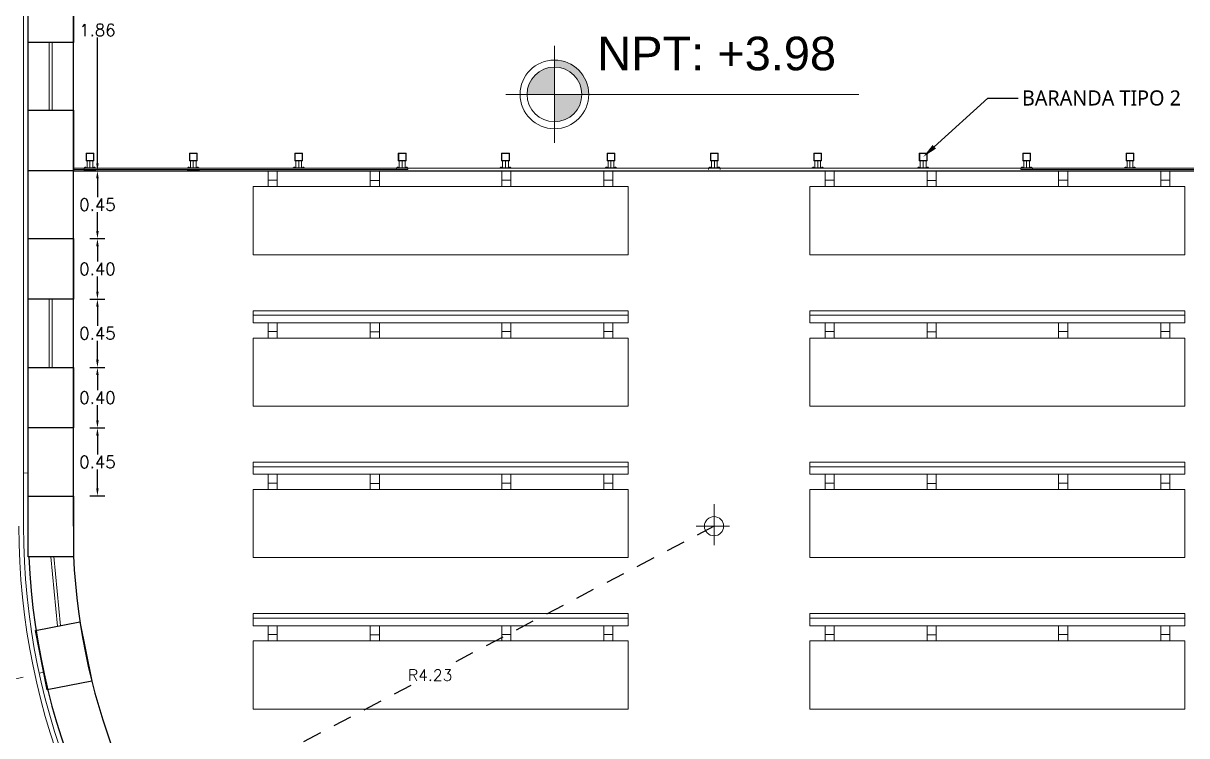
# Model space of a CAD drawing. Header units: metres. Extents: x 28 to 148, y 23 to 113.
# Drawn here: x 107.23 to 114.91, y 87.17 to 91.88 of the extents above; entities that cross this region are included whole.
import ezdxf
from ezdxf import colors
from ezdxf.entities.mleader import LeaderData, LeaderLine
from ezdxf.enums import TextEntityAlignment as Align
from ezdxf.math import Vec2, Vec3

# ---------------------------------------------------------------- set-up
doc = ezdxf.new("R2010")
doc.units = ezdxf.units.M
doc.linetypes.add('DASHED2', pattern=[0.375, 0.25, -0.125])
doc.linetypes.add('HIDDEN2', pattern=[0.1875, 0.125, -0.0625])
for name, color, linetype, lineweight in [('0_Pluma_Nº__1', 8, 'Continuous', 9), ('GRAFO01', 7, 'Continuous', 0), ('letras sr', 7, 'Continuous', 5), ('linea 001', 252, 'Continuous', 0), ('Proyeccciones', 1, 'DASHED2', 18), ('TEXTO 100', 7, 'Continuous', 20), ('VENTANA', 160, 'Continuous', 18), ('vidrio templado', 150, 'Continuous', 5)]:
    doc.layers.add(name, color=color, linetype=linetype, lineweight=lineweight)
doc.layers.add('Structural - Combined_Pen_No__161', color=7, linetype='Continuous', lineweight=13, true_color=0x6a6a6a)
doc.styles.add('01COTAS', font='romans.shx')
doc.styles.add('Generales', font='trebuc.ttf', dxfattribs={"height": 0.1})
doc.styles.add('GENERATED_STYLE_2', font='arial.ttf')
doc.styles.add('JOS', font='arial.ttf', dxfattribs={"height": 1})
doc.dimstyles.new('DIM-25-CORTE', dxfattribs={"dimscale": 0.025, "dimtxt": 2, "dimasz": 2, "dimexe": 2, "dimexo": 2, "dimgap": 1, "dimtad": 1, "dimtih": 1, "dimtoh": 1, "dimzin": 1, "dimdsep": 46, "dimtxsty": '01COTAS', "dimcen": 25, "dimclrd": 9, "dimclre": 9, "dimclrt": 7, "dimadec": 0, "dimazin": 0, "dimtfac": 1, "dimtix": 1, "dimtmove": 2, "dimatfit": 3, "dimfxl": 2, "dimfxlon": 1, "dimtolj": 1, "dimtzin": 0, "dimarcsym": 0})

# ---------------------------------------------------------------- blocks, each defined once
blk = doc.blocks.new('*D656')
at = {"color": 9, "linetype": 'HIDDEN2', "lineweight": -2, "transparency": 16777216}
for p, q in [((-7.9411, -6.2601), (-9.6958, -7.1811)), ((-11.6444, -8.204), (-9.9339, -7.3061))]:
    blk.add_line(p, q, dxfattribs=at)
at = {"color": 9, "linetype": 'HIDDEN2', "lineweight": 80, "transparency": 16777216}
blk.add_solid([(-11.6483, -8.1966), (-11.6405, -8.2114), (-11.6887, -8.2272)], dxfattribs=at)
at = {"layer": 'Defpoints', "color": 0, "linetype": 'HIDDEN2', "lineweight": 80, "transparency": 16777216}
for p in [(-7.9411, -6.2601), (-11.6887, -8.2272)]:
    blk.add_point(p, dxfattribs=at)
at = {"color": 7, "linetype": 'HIDDEN2', "transparency": 16777216, "insert": (-9.8149, -7.2436), "char_height": 0.075, "attachment_point": 5, "style": '01COTAS'}
blk.add_mtext('\\A1;R4.23', dxfattribs=at)
blk = doc.blocks.new('A$Cbbd7e0fc')
at = {"linetype": 'ByBlock'}
for p, q in [((-1.2377, 0.55), (-1.2377, 0.63)), ((-1.2377, 0.63), (1.2377, 0.63)), ((1.2377, 0.63), (1.2377, 0.55)), ((1.2377, 0.6), (-1.2377, 0.6)), ((1.2377, 0.55), (-1.2377, 0.55)), ((-1.1377, 0.45), (-1.1377, 0.55)), ((-1.0777, 0.55), (-1.0777, 0.45)), ((-0.4638, 0.45), (-0.4638, 0.5475)), ((-0.4037, 0.5475), (-0.4037, 0.45)), ((0.4037, 0.55), (0.4037, 0.45)), ((0.4638, 0.45), (0.4638, 0.55)), ((1.0777, 0.55), (1.0777, 0.45)), ((1.1377, 0.45), (1.1377, 0.55)), ((-1.0777, 0.4925), (-1.1377, 0.4925)), ((-0.4037, 0.49), (-0.4638, 0.49)), ((0.4037, 0.4925), (0.4638, 0.4925)), ((1.0777, 0.4925), (1.1377, 0.4925)), ((-1.2377, 0), (-1.2377, 0.45)), ((-1.2377, 0.45), (1.2377, 0.45)), ((1.2377, 0.45), (1.2377, 0)), ((1.2377, 0), (-1.2377, 0))]:
    blk.add_line(p, q, dxfattribs=at)
blk = doc.blocks.new('A$Cbbf1e351')
at = {"layer": 'TEXTO 100', "ltscale": 1.3}
h = blk.add_hatch(color=256, dxfattribs=at)
edge = h.paths.add_edge_path()
edge.add_line((-8.8138, -3.409), (-8.9945, -3.409))
edge.add_line((-8.9945, -3.409), (-8.9945, -3.5897))
edge.add_arc((-8.9945, -3.409), 0.1806, 270, 360)
edge = h.paths.add_edge_path()
edge.add_arc((-8.9945, -3.409), 0.1806, 90, 180)
edge.add_line((-9.1751, -3.409), (-8.9945, -3.409))
edge.add_line((-8.9945, -3.409), (-8.9945, -3.2284))
edge = h.paths.add_edge_path()
edge.add_line((-8.9945, -3.1823), (-8.9945, -3.2284))
edge.add_arc((-8.9945, -3.409), 0.1806, 0, 90, ccw=False)
edge.add_line((-8.8138, -3.409), (-8.7677, -3.409))
edge.add_arc((-8.9945, -3.409), 0.2267, 0, 90)
for p, q in [((-12.4691, -6.2601), (-12.4691, -1.8558)), ((-12.1691, -6.2601), (-12.1691, -2.0558)), ((-12.1691, -3.9132), (-3.713, -3.9138))]:
    blk.add_line(p, q)
at = {"color": 3, "lineweight": 30}
for p, q in [((-12.4691, -3.0674), (-12.4691, -2.6674)), ((-12.1691, -2.6674), (-12.1691, -3.0674)), ((-12.1691, -3.0674), (-12.4691, -3.0674)), ((-12.4691, -3.9132), (-12.4691, -3.5132)), ((-12.4691, -3.5132), (-12.1691, -3.5132)), ((-12.1691, -3.5132), (-12.1691, -3.9132)), ((-12.1691, -3.9132), (-12.4691, -3.9132)), ((-12.4691, -4.7616), (-12.4691, -4.3616)), ((-12.4691, -4.3616), (-12.1691, -4.3616)), ((-12.1691, -4.3616), (-12.1691, -4.7616)), ((-12.1691, -4.7616), (-12.4691, -4.7616)), ((-12.4691, -5.6116), (-12.4691, -5.2116)), ((-12.4691, -5.2116), (-12.1691, -5.2116)), ((-12.1691, -5.2116), (-12.1691, -5.6116)), ((-12.1691, -5.6116), (-12.4691, -5.6116))]:
    blk.add_line(p, q, dxfattribs=at)
at = {"color": 9}
for p, q in [((-12.0112, -3.8632), (-12.0112, -3.0345)), ((-12.0612, -3.9132), (-11.9612, -3.9132)), ((-12.0612, -3.9132), (-11.9612, -3.9132)), ((-12.0112, -3.9632), (-12.0112, -4.0874)), ((-12.0112, -4.3116), (-12.0112, -4.1874)), ((-12.0612, -4.3616), (-11.9612, -4.3616)), ((-12.0612, -4.3616), (-11.9612, -4.3616)), ((-12.0112, -4.4116), (-12.0112, -4.5116)), ((-12.0112, -4.7116), (-12.0112, -4.6116)), ((-12.0612, -4.7616), (-11.9612, -4.7616)), ((-12.0612, -4.7616), (-11.9612, -4.7616)), ((-12.0112, -4.8116), (-12.0112, -4.9366)), ((-12.0112, -5.1616), (-12.0112, -5.0366)), ((-12.0612, -5.2116), (-11.9612, -5.2116)), ((-12.0612, -5.2116), (-11.9612, -5.2116)), ((-12.0112, -5.2616), (-12.0112, -5.3616)), ((-12.0112, -5.5616), (-12.0112, -5.4616)), ((-12.0612, -5.6116), (-11.9612, -5.6116)), ((-12.0612, -5.6116), (-11.9612, -5.6116)), ((-12.0112, -5.6616), (-12.0112, -5.7858)), ((-12.0112, -6.0101), (-12.0112, -5.8858)), ((-12.0612, -6.0601), (-11.9612, -6.0601))]:
    blk.add_line(p, q, dxfattribs=at)
at = {"color": 3, "lineweight": 30}
for points in [[(-12.1688, -6.4623), (-12.4688, -6.4623), (-12.4688, -6.0623), (-12.1688, -6.0623), (-12.1688, -6.4623)], [(-12.0483, -7.283), (-12.3425, -7.3415), (-12.4205, -6.9492), (-12.1263, -6.8907), (-12.0483, -7.283)]]:
    blk.add_lwpolyline(points, dxfattribs=at)
for radius, start, end in [(6.278, 180, 0), (4.528, 270, 0), (4.2281, 270, 0), (4.528, 182.55147, 270), (4.2325, 182.6573, 222.36017)]:
    blk.add_arc((-7.9411, -6.2601), radius, start, end)
at = {"color": 9}
for points in [[(-12.0195, -3.8632), (-12.0028, -3.8632), (-12.0112, -3.9132)], [(-12.0195, -3.9632), (-12.0028, -3.9632), (-12.0112, -3.9132)], [(-12.0195, -4.3116), (-12.0028, -4.3116), (-12.0112, -4.3616)], [(-12.0195, -4.4116), (-12.0028, -4.4116), (-12.0112, -4.3616)], [(-12.0195, -4.7116), (-12.0028, -4.7116), (-12.0112, -4.7616)], [(-12.0195, -4.8116), (-12.0028, -4.8116), (-12.0112, -4.7616)], [(-12.0195, -5.1616), (-12.0028, -5.1616), (-12.0112, -5.2116)], [(-12.0195, -5.2616), (-12.0028, -5.2616), (-12.0112, -5.2116)], [(-12.0195, -5.5616), (-12.0028, -5.5616), (-12.0112, -5.6116)], [(-12.0195, -5.6616), (-12.0028, -5.6616), (-12.0112, -5.6116)], [(-12.0195, -6.0101), (-12.0028, -6.0101), (-12.0112, -6.0601)]]:
    blk.add_solid(points, dxfattribs=at)
at = {"layer": '0_Pluma_Nº__1', "linetype": 'ByBlock'}
for p, q in [((-10.8839, -4.0175), (-10.8839, -3.9175)), ((-10.8239, -3.975), (-10.8839, -3.975)), ((-10.8239, -3.9175), (-10.8239, -4.0175)), ((-10.2099, -4.0175), (-10.2099, -3.92)), ((-10.1499, -3.9775), (-10.2099, -3.9775)), ((-10.1499, -3.92), (-10.1499, -4.0175)), ((-9.3424, -3.9175), (-9.3424, -4.0175)), ((-9.3424, -3.975), (-9.2824, -3.975)), ((-9.2824, -4.0175), (-9.2824, -3.9175)), ((-8.6685, -3.9175), (-8.6685, -4.0175)), ((-8.6685, -3.975), (-8.6085, -3.975)), ((-8.6085, -4.0175), (-8.6085, -3.9175)), ((-7.2085, -4.0175), (-7.2085, -3.9175)), ((-7.1485, -3.975), (-7.2085, -3.975)), ((-7.1485, -3.9175), (-7.1485, -4.0175)), ((-6.5345, -4.0175), (-6.5345, -3.92)), ((-6.4745, -3.9775), (-6.5345, -3.9775)), ((-6.4745, -3.92), (-6.4745, -4.0175)), ((-5.667, -3.9175), (-5.667, -4.0175)), ((-5.667, -3.975), (-5.607, -3.975)), ((-5.607, -4.0175), (-5.607, -3.9175)), ((-4.993, -3.9175), (-4.993, -4.0175)), ((-4.993, -3.975), (-4.933, -3.975)), ((-4.933, -4.0175), (-4.933, -3.9175)), ((-10.9839, -4.4675), (-10.9839, -4.0175)), ((-10.9839, -4.0175), (-8.5085, -4.0175)), ((-8.5085, -4.0175), (-8.5085, -4.4675)), ((-7.3085, -4.4675), (-7.3085, -4.0175)), ((-7.3085, -4.0175), (-4.833, -4.0175)), ((-4.833, -4.0175), (-4.833, -4.4675)), ((-8.5085, -4.4675), (-10.9839, -4.4675)), ((-4.833, -4.4675), (-7.3085, -4.4675))]:
    blk.add_line(p, q, dxfattribs=at)
at = {"layer": 'linea 001'}
blk.add_line((-12.4991, -6.2601), (-12.4991, -1.8558), dxfattribs=at)
for radius, start in [(6.078, 180), (6.048, 180), (4.588, 180), (4.558, 180), (5.378, 280.50035)]:
    blk.add_arc((-7.9411, -6.2601), radius, start, 0, dxfattribs=at)
at = {"layer": 'Proyeccciones', "linetype": 'DASHED2', "lineweight": 9, "ltscale": 0.4}
for p, q in [((-12.4691, -5.909), (-12.4991, -5.9069)), ((-13.9633, -7.5921), (-12.4236, -7.2379)), ((-12.3944, -7.2311), (-12.3652, -7.2244))]:
    blk.add_line(p, q, dxfattribs=at)
blk.add_arc((-7.9411, -6.2601), 5.378, 180, 280.50035, dxfattribs=at)
at = {"layer": 'TEXTO 100', "ltscale": 1.3}
blk.add_lwpolyline([(-9.3146, -3.4088), (-6.9848, -3.4088), (-8.9945, -3.4088), (-8.9945, -3.0887), (-8.9945, -3.7289)], dxfattribs=at)
for radius in [0.2267, 0.1806]:
    blk.add_circle((-8.9945, -3.409), radius, dxfattribs=at)
at = {"layer": 'VENTANA'}
for p, q in [((-12.3291, -3.0674), (-12.3291, -3.5158)), ((-12.3091, -3.0674), (-12.3091, -3.5158)), ((-12.3291, -4.7616), (-12.3291, -5.2101)), ((-12.3091, -4.7616), (-12.3091, -5.2101)), ((-7.9411, -6.1148), (-7.9411, -6.385)), ((-8.0598, -6.2601), (-7.8399, -6.2601)), ((-12.3191, -6.4616), (-12.2737, -6.9193)), ((-12.2991, -6.4597), (-12.2538, -6.9173))]:
    blk.add_line(p, q, dxfattribs=at)
blk.add_circle((-7.9411, -6.2601), 0.0634, dxfattribs=at)
at = {"layer": 'vidrio templado'}
for p, q in [((-12.086, -3.7986), (-12.086, -3.7963)), ((-12.086, -3.7963), (-12.0352, -3.7963)), ((-12.086, -3.8448), (-12.086, -3.7986)), ((-12.0374, -3.7986), (-12.0837, -3.7986)), ((-12.0837, -3.7986), (-12.0837, -3.8448)), ((-12.0374, -3.8448), (-12.0374, -3.7986)), ((-12.0352, -3.7963), (-12.0352, -3.7986)), ((-12.0352, -3.7986), (-12.0352, -3.8471)), ((-11.404, -3.7986), (-11.404, -3.7963)), ((-11.404, -3.7963), (-11.3532, -3.7963)), ((-11.404, -3.8448), (-11.404, -3.7986)), ((-11.3554, -3.7986), (-11.4017, -3.7986)), ((-11.4017, -3.7986), (-11.4017, -3.8448)), ((-11.3554, -3.8448), (-11.3554, -3.7986)), ((-11.3532, -3.7963), (-11.3532, -3.7986)), ((-11.3532, -3.7986), (-11.3532, -3.8471)), ((-10.708, -3.7986), (-10.708, -3.7963)), ((-10.708, -3.7963), (-10.6572, -3.7963)), ((-10.708, -3.8448), (-10.708, -3.7986)), ((-10.6594, -3.7986), (-10.7057, -3.7986)), ((-10.7057, -3.7986), (-10.7057, -3.8448)), ((-10.6594, -3.8448), (-10.6594, -3.7986)), ((-10.6572, -3.7963), (-10.6572, -3.7986)), ((-10.6572, -3.7986), (-10.6572, -3.8471)), ((-10.0251, -3.7986), (-10.0251, -3.7963)), ((-10.0251, -3.7963), (-9.9743, -3.7963)), ((-10.0251, -3.7986), (-10.0251, -3.7963)), ((-10.0251, -3.7963), (-9.9743, -3.7963)), ((-10.0251, -3.8448), (-10.0251, -3.7986)), ((-10.0251, -3.8448), (-10.0251, -3.7986)), ((-9.9765, -3.7986), (-10.0228, -3.7986)), ((-10.0228, -3.7986), (-10.0228, -3.8448)), ((-9.9765, -3.7986), (-10.0228, -3.7986)), ((-10.0228, -3.7986), (-10.0228, -3.8448)), ((-9.9765, -3.8448), (-9.9765, -3.7986)), ((-9.9765, -3.8448), (-9.9765, -3.7986)), ((-9.9743, -3.7963), (-9.9743, -3.7986)), ((-9.9743, -3.7963), (-9.9743, -3.7986)), ((-9.9743, -3.7986), (-9.9743, -3.8471)), ((-9.9743, -3.7986), (-9.9743, -3.8471)), ((-9.3431, -3.7986), (-9.3431, -3.7963)), ((-9.3431, -3.7963), (-9.2923, -3.7963)), ((-9.3431, -3.8448), (-9.3431, -3.7986)), ((-9.2945, -3.7986), (-9.3408, -3.7986)), ((-9.3408, -3.7986), (-9.3408, -3.8448)), ((-9.2945, -3.8448), (-9.2945, -3.7986)), ((-9.2923, -3.7963), (-9.2923, -3.7986)), ((-9.2923, -3.7986), (-9.2923, -3.8471)), ((-8.6471, -3.7986), (-8.6471, -3.7963)), ((-8.6471, -3.7963), (-8.5963, -3.7963)), ((-8.6471, -3.8448), (-8.6471, -3.7986)), ((-8.5985, -3.7986), (-8.6448, -3.7986)), ((-8.6448, -3.7986), (-8.6448, -3.8448)), ((-8.5985, -3.8448), (-8.5985, -3.7986)), ((-8.5963, -3.7963), (-8.5963, -3.7986)), ((-8.5963, -3.7986), (-8.5963, -3.8471)), ((-7.9642, -3.7986), (-7.9642, -3.7963)), ((-7.9642, -3.7963), (-7.9134, -3.7963)), ((-7.9642, -3.7986), (-7.9642, -3.7963)), ((-7.9642, -3.7963), (-7.9134, -3.7963)), ((-7.9642, -3.8448), (-7.9642, -3.7986)), ((-7.9642, -3.8448), (-7.9642, -3.7986)), ((-7.9156, -3.7986), (-7.9619, -3.7986)), ((-7.9619, -3.7986), (-7.9619, -3.8448)), ((-7.9156, -3.7986), (-7.9619, -3.7986)), ((-7.9619, -3.7986), (-7.9619, -3.8448)), ((-7.9156, -3.8448), (-7.9156, -3.7986)), ((-7.9156, -3.8448), (-7.9156, -3.7986)), ((-7.9134, -3.7963), (-7.9134, -3.7986)), ((-7.9134, -3.7963), (-7.9134, -3.7986)), ((-7.9134, -3.7986), (-7.9134, -3.8471)), ((-7.9134, -3.7986), (-7.9134, -3.8471)), ((-7.2822, -3.7986), (-7.2822, -3.7963)), ((-7.2822, -3.7963), (-7.2314, -3.7963)), ((-7.2822, -3.8448), (-7.2822, -3.7986)), ((-7.2336, -3.7986), (-7.2799, -3.7986)), ((-7.2799, -3.7986), (-7.2799, -3.8448)), ((-7.2336, -3.8448), (-7.2336, -3.7986)), ((-7.2314, -3.7963), (-7.2314, -3.7986)), ((-7.2314, -3.7986), (-7.2314, -3.8471)), ((-6.5862, -3.7986), (-6.5862, -3.7963)), ((-6.5862, -3.7963), (-6.5354, -3.7963)), ((-6.5862, -3.8448), (-6.5862, -3.7986)), ((-6.5376, -3.7986), (-6.5839, -3.7986)), ((-6.5839, -3.7986), (-6.5839, -3.8448)), ((-6.5376, -3.8448), (-6.5376, -3.7986)), ((-6.5354, -3.7963), (-6.5354, -3.7986)), ((-6.5354, -3.7986), (-6.5354, -3.8471)), ((-5.9033, -3.7986), (-5.9033, -3.7963)), ((-5.9033, -3.7963), (-5.8525, -3.7963)), ((-5.9033, -3.7986), (-5.9033, -3.7963)), ((-5.9033, -3.7963), (-5.8525, -3.7963)), ((-5.9033, -3.8448), (-5.9033, -3.7986)), ((-5.9033, -3.8448), (-5.9033, -3.7986)), ((-5.8547, -3.7986), (-5.901, -3.7986)), ((-5.901, -3.7986), (-5.901, -3.8448)), ((-5.8547, -3.7986), (-5.901, -3.7986)), ((-5.901, -3.7986), (-5.901, -3.8448)), ((-5.8547, -3.8448), (-5.8547, -3.7986)), ((-5.8547, -3.8448), (-5.8547, -3.7986)), ((-5.8525, -3.7963), (-5.8525, -3.7986)), ((-5.8525, -3.7963), (-5.8525, -3.7986)), ((-5.8525, -3.7986), (-5.8525, -3.8471)), ((-5.8525, -3.7986), (-5.8525, -3.8471)), ((-5.2213, -3.7986), (-5.2213, -3.7963)), ((-5.2213, -3.7963), (-5.1705, -3.7963)), ((-5.2213, -3.8448), (-5.2213, -3.7986)), ((-5.1727, -3.7986), (-5.219, -3.7986)), ((-5.219, -3.7986), (-5.219, -3.8448)), ((-5.1727, -3.8448), (-5.1727, -3.7986)), ((-5.1705, -3.7963), (-5.1705, -3.7986)), ((-5.1705, -3.7986), (-5.1705, -3.8471)), ((-12.0991, -3.8971), (-12.1691, -3.8971)), ((-12.1691, -3.8971), (-12.1691, -3.9051)), ((-12.1691, -3.9051), (-12.0991, -3.9051)), ((-12.0991, -3.8961), (-12.0991, -3.8938)), ((-12.0991, -3.8938), (-12.0737, -3.8938)), ((-12.0991, -3.8961), (-12.0991, -3.8938)), ((-12.0991, -3.8938), (-12.0229, -3.8938)), ((-12.0737, -3.8961), (-12.0991, -3.8961)), ((-12.0229, -3.8961), (-12.0991, -3.8961)), ((-9.9616, -3.8971), (-12.0991, -3.8971)), ((-12.0991, -3.8971), (-12.0991, -3.9051)), ((-12.0991, -3.9051), (-12.0991, -3.8971)), ((-12.0991, -3.9051), (-9.9616, -3.9051)), ((-12.0991, -3.9084), (-12.0991, -3.9061)), ((-12.0991, -3.9061), (-12.0229, -3.9061)), ((-12.0991, -3.9084), (-12.0991, -3.9061)), ((-12.0991, -3.9061), (-12.0229, -3.9061)), ((-12.0229, -3.9084), (-12.0991, -3.9084)), ((-12.0229, -3.9084), (-12.0991, -3.9084)), ((-12.086, -3.8471), (-12.086, -3.8448)), ((-12.0374, -3.8471), (-12.086, -3.8471)), ((-12.0837, -3.8448), (-12.0374, -3.8448)), ((-12.0419, -3.8938), (-12.08, -3.8938)), ((-12.0419, -3.8938), (-12.08, -3.8938)), ((-12.0796, -3.8471), (-12.0415, -3.8471)), ((-12.0796, -3.8938), (-12.0796, -3.8471)), ((-12.0796, -3.8471), (-12.0796, -3.8938)), ((-12.0796, -3.8471), (-12.0415, -3.8471)), ((-12.0796, -3.8938), (-12.0796, -3.8471)), ((-12.0796, -3.8471), (-12.0796, -3.8938)), ((-12.0737, -3.8938), (-12.0229, -3.8938)), ((-12.0229, -3.8961), (-12.0737, -3.8961)), ((-12.0606, -3.8471), (-12.0606, -3.8938)), ((-12.0606, -3.8471), (-12.0606, -3.8938)), ((-12.0415, -3.8471), (-12.0415, -3.8938)), ((-12.0415, -3.8471), (-12.0415, -3.8938)), ((-12.0415, -3.8471), (-12.0415, -3.8938)), ((-12.0415, -3.8471), (-12.0415, -3.8938)), ((-12.0352, -3.8471), (-12.0374, -3.8471)), ((-12.0229, -3.8938), (-12.0229, -3.8961)), ((-12.0229, -3.8938), (-12.0229, -3.8961)), ((-12.0229, -3.9061), (-12.0229, -3.9084)), ((-12.0229, -3.9061), (-12.0229, -3.9084)), ((-11.4167, -3.8961), (-11.4167, -3.8938)), ((-11.4167, -3.8938), (-11.3913, -3.8938)), ((-11.4167, -3.8961), (-11.4167, -3.8938)), ((-11.4167, -3.8938), (-11.3405, -3.8938)), ((-11.3913, -3.8961), (-11.4167, -3.8961)), ((-11.3405, -3.8961), (-11.4167, -3.8961)), ((-11.4167, -3.9084), (-11.4167, -3.9061)), ((-11.4167, -3.9061), (-11.3405, -3.9061)), ((-11.4167, -3.9084), (-11.4167, -3.9061)), ((-11.4167, -3.9061), (-11.3405, -3.9061)), ((-11.3405, -3.9084), (-11.4167, -3.9084)), ((-11.3405, -3.9084), (-11.4167, -3.9084)), ((-11.404, -3.8471), (-11.404, -3.8448)), ((-11.3554, -3.8471), (-11.404, -3.8471)), ((-11.4017, -3.8448), (-11.3554, -3.8448)), ((-11.3976, -3.8471), (-11.3595, -3.8471)), ((-11.3976, -3.8938), (-11.3976, -3.8471)), ((-11.3976, -3.8471), (-11.3976, -3.8938)), ((-11.3976, -3.8471), (-11.3595, -3.8471)), ((-11.3976, -3.8938), (-11.3976, -3.8471)), ((-11.3976, -3.8471), (-11.3976, -3.8938)), ((-11.3595, -3.8938), (-11.3976, -3.8938)), ((-11.3595, -3.8938), (-11.3976, -3.8938)), ((-11.3913, -3.8938), (-11.3405, -3.8938)), ((-11.3405, -3.8961), (-11.3913, -3.8961)), ((-11.3786, -3.8471), (-11.3786, -3.8938)), ((-11.3786, -3.8471), (-11.3786, -3.8938)), ((-11.3595, -3.8471), (-11.3595, -3.8938)), ((-11.3595, -3.8471), (-11.3595, -3.8938)), ((-11.3595, -3.8471), (-11.3595, -3.8938)), ((-11.3595, -3.8471), (-11.3595, -3.8938)), ((-11.3532, -3.8471), (-11.3554, -3.8471)), ((-11.3405, -3.8938), (-11.3405, -3.8961)), ((-11.3405, -3.8938), (-11.3405, -3.8961)), ((-11.3405, -3.9061), (-11.3405, -3.9084)), ((-11.3405, -3.9061), (-11.3405, -3.9084)), ((-10.7207, -3.8961), (-10.7207, -3.8938)), ((-10.7207, -3.8938), (-10.6953, -3.8938)), ((-10.7207, -3.8961), (-10.7207, -3.8938)), ((-10.7207, -3.8938), (-10.6445, -3.8938)), ((-10.6953, -3.8961), (-10.7207, -3.8961)), ((-10.6445, -3.8961), (-10.7207, -3.8961)), ((-10.708, -3.8471), (-10.708, -3.8448)), ((-10.6594, -3.8471), (-10.708, -3.8471)), ((-10.7057, -3.8448), (-10.6594, -3.8448)), ((-10.7016, -3.8471), (-10.6635, -3.8471)), ((-10.7016, -3.8938), (-10.7016, -3.8471)), ((-10.7016, -3.8471), (-10.7016, -3.8938)), ((-10.7016, -3.8471), (-10.6635, -3.8471)), ((-10.7016, -3.8938), (-10.7016, -3.8471)), ((-10.7016, -3.8471), (-10.7016, -3.8938)), ((-10.6635, -3.8938), (-10.7016, -3.8938)), ((-10.6635, -3.8938), (-10.7016, -3.8938)), ((-10.6953, -3.8938), (-10.6445, -3.8938)), ((-10.6445, -3.8961), (-10.6953, -3.8961)), ((-10.6826, -3.8471), (-10.6826, -3.8938)), ((-10.6826, -3.8471), (-10.6826, -3.8938)), ((-10.6635, -3.8471), (-10.6635, -3.8938)), ((-10.6635, -3.8471), (-10.6635, -3.8938)), ((-10.6635, -3.8471), (-10.6635, -3.8938)), ((-10.6635, -3.8471), (-10.6635, -3.8938)), ((-10.6572, -3.8471), (-10.6594, -3.8471)), ((-10.6445, -3.8938), (-10.6445, -3.8961)), ((-10.6445, -3.8938), (-10.6445, -3.8961)), ((-10.0382, -3.8961), (-10.0382, -3.8938)), ((-10.0382, -3.8938), (-10.0128, -3.8938)), ((-10.0382, -3.8961), (-10.0382, -3.8938)), ((-10.0382, -3.8938), (-9.962, -3.8938)), ((-10.0128, -3.8961), (-10.0382, -3.8961)), ((-9.962, -3.8961), (-10.0382, -3.8961)), ((-7.9007, -3.8971), (-10.0382, -3.8971)), ((-10.0382, -3.8971), (-10.0382, -3.9051)), ((-10.0378, -3.8961), (-10.0378, -3.8938)), ((-10.0378, -3.8938), (-10.0124, -3.8938)), ((-10.0378, -3.8961), (-10.0378, -3.8938)), ((-10.0378, -3.8938), (-9.9616, -3.8938)), ((-10.0124, -3.8961), (-10.0378, -3.8961)), ((-9.9616, -3.8961), (-10.0378, -3.8961)), ((-10.0251, -3.8471), (-10.0251, -3.8448)), ((-10.0251, -3.8471), (-10.0251, -3.8448)), ((-9.9765, -3.8471), (-10.0251, -3.8471)), ((-9.9765, -3.8471), (-10.0251, -3.8471)), ((-10.0228, -3.8448), (-9.9765, -3.8448)), ((-10.0228, -3.8448), (-9.9765, -3.8448)), ((-9.981, -3.8938), (-10.0191, -3.8938)), ((-9.981, -3.8938), (-10.0191, -3.8938)), ((-10.0187, -3.8471), (-9.9806, -3.8471)), ((-10.0187, -3.8938), (-10.0187, -3.8471)), ((-10.0187, -3.8471), (-10.0187, -3.8938)), ((-10.0187, -3.8471), (-9.9806, -3.8471)), ((-10.0187, -3.8938), (-10.0187, -3.8471)), ((-10.0187, -3.8471), (-10.0187, -3.8938)), ((-10.0187, -3.8471), (-9.9806, -3.8471)), ((-10.0187, -3.8938), (-10.0187, -3.8471)), ((-10.0187, -3.8471), (-10.0187, -3.8938)), ((-10.0187, -3.8471), (-9.9806, -3.8471)), ((-10.0187, -3.8938), (-10.0187, -3.8471)), ((-10.0187, -3.8471), (-10.0187, -3.8938)), ((-9.9806, -3.8938), (-10.0187, -3.8938)), ((-9.9806, -3.8938), (-10.0187, -3.8938)), ((-10.0128, -3.8938), (-9.962, -3.8938)), ((-9.962, -3.8961), (-10.0128, -3.8961)), ((-10.0124, -3.8938), (-9.9616, -3.8938)), ((-9.9616, -3.8961), (-10.0124, -3.8961)), ((-9.9997, -3.8471), (-9.9997, -3.8938)), ((-9.9997, -3.8471), (-9.9997, -3.8938)), ((-9.9997, -3.8471), (-9.9997, -3.8938)), ((-9.9997, -3.8471), (-9.9997, -3.8938)), ((-9.9806, -3.8471), (-9.9806, -3.8938)), ((-9.9806, -3.8471), (-9.9806, -3.8938)), ((-9.9806, -3.8471), (-9.9806, -3.8938)), ((-9.9806, -3.8471), (-9.9806, -3.8938)), ((-9.9806, -3.8471), (-9.9806, -3.8938)), ((-9.9806, -3.8471), (-9.9806, -3.8938)), ((-9.9806, -3.8471), (-9.9806, -3.8938)), ((-9.9806, -3.8471), (-9.9806, -3.8938)), ((-9.9743, -3.8471), (-9.9765, -3.8471)), ((-9.9743, -3.8471), (-9.9765, -3.8471)), ((-9.962, -3.8938), (-9.962, -3.8961)), ((-9.962, -3.8938), (-9.962, -3.8961)), ((-9.9616, -3.8938), (-9.9616, -3.8961)), ((-9.9616, -3.8938), (-9.9616, -3.8961)), ((-9.9616, -3.9051), (-9.9616, -3.8971)), ((-9.3558, -3.8961), (-9.3558, -3.8938)), ((-9.3558, -3.8938), (-9.3304, -3.8938)), ((-9.3558, -3.8961), (-9.3558, -3.8938)), ((-9.3558, -3.8938), (-9.2796, -3.8938)), ((-9.3304, -3.8961), (-9.3558, -3.8961)), ((-9.2796, -3.8961), (-9.3558, -3.8961)), ((-9.3431, -3.8471), (-9.3431, -3.8448)), ((-9.2945, -3.8471), (-9.3431, -3.8471)), ((-9.3408, -3.8448), (-9.2945, -3.8448)), ((-9.3367, -3.8471), (-9.2986, -3.8471)), ((-9.3367, -3.8938), (-9.3367, -3.8471)), ((-9.3367, -3.8471), (-9.3367, -3.8938)), ((-9.3367, -3.8471), (-9.2986, -3.8471)), ((-9.3367, -3.8938), (-9.3367, -3.8471)), ((-9.3367, -3.8471), (-9.3367, -3.8938)), ((-9.2986, -3.8938), (-9.3367, -3.8938)), ((-9.2986, -3.8938), (-9.3367, -3.8938)), ((-9.3304, -3.8938), (-9.2796, -3.8938)), ((-9.2796, -3.8961), (-9.3304, -3.8961)), ((-9.3177, -3.8471), (-9.3177, -3.8938)), ((-9.3177, -3.8471), (-9.3177, -3.8938)), ((-9.2986, -3.8471), (-9.2986, -3.8938)), ((-9.2986, -3.8471), (-9.2986, -3.8938)), ((-9.2986, -3.8471), (-9.2986, -3.8938)), ((-9.2986, -3.8471), (-9.2986, -3.8938)), ((-9.2923, -3.8471), (-9.2945, -3.8471)), ((-9.2796, -3.8938), (-9.2796, -3.8961)), ((-9.2796, -3.8938), (-9.2796, -3.8961)), ((-8.6598, -3.8961), (-8.6598, -3.8938)), ((-8.6598, -3.8938), (-8.6344, -3.8938)), ((-8.6598, -3.8961), (-8.6598, -3.8938)), ((-8.6598, -3.8938), (-8.5836, -3.8938)), ((-8.6344, -3.8961), (-8.6598, -3.8961)), ((-8.5836, -3.8961), (-8.6598, -3.8961)), ((-8.6471, -3.8471), (-8.6471, -3.8448)), ((-8.5985, -3.8471), (-8.6471, -3.8471)), ((-8.6448, -3.8448), (-8.5985, -3.8448)), ((-8.6407, -3.8471), (-8.6026, -3.8471)), ((-8.6407, -3.8938), (-8.6407, -3.8471)), ((-8.6407, -3.8471), (-8.6407, -3.8938)), ((-8.6407, -3.8471), (-8.6026, -3.8471)), ((-8.6407, -3.8938), (-8.6407, -3.8471)), ((-8.6407, -3.8471), (-8.6407, -3.8938)), ((-8.6026, -3.8938), (-8.6407, -3.8938)), ((-8.6026, -3.8938), (-8.6407, -3.8938)), ((-8.6344, -3.8938), (-8.5836, -3.8938)), ((-8.5836, -3.8961), (-8.6344, -3.8961)), ((-8.6217, -3.8471), (-8.6217, -3.8938)), ((-8.6217, -3.8471), (-8.6217, -3.8938)), ((-8.6026, -3.8471), (-8.6026, -3.8938)), ((-8.6026, -3.8471), (-8.6026, -3.8938)), ((-8.6026, -3.8471), (-8.6026, -3.8938)), ((-8.6026, -3.8471), (-8.6026, -3.8938)), ((-8.5963, -3.8471), (-8.5985, -3.8471)), ((-8.5836, -3.8938), (-8.5836, -3.8961)), ((-8.5836, -3.8938), (-8.5836, -3.8961)), ((-7.9773, -3.8961), (-7.9773, -3.8938)), ((-7.9773, -3.8938), (-7.9519, -3.8938)), ((-7.9773, -3.8961), (-7.9773, -3.8938)), ((-7.9773, -3.8938), (-7.9011, -3.8938)), ((-7.9519, -3.8961), (-7.9773, -3.8961)), ((-7.9011, -3.8961), (-7.9773, -3.8961)), ((-5.8398, -3.8971), (-7.9773, -3.8971)), ((-7.9773, -3.8971), (-7.9773, -3.9051)), ((-7.9769, -3.8961), (-7.9769, -3.8938)), ((-7.9769, -3.8938), (-7.9515, -3.8938)), ((-7.9769, -3.8961), (-7.9769, -3.8938)), ((-7.9769, -3.8938), (-7.9007, -3.8938)), ((-7.9515, -3.8961), (-7.9769, -3.8961)), ((-7.9007, -3.8961), (-7.9769, -3.8961)), ((-7.9642, -3.8471), (-7.9642, -3.8448)), ((-7.9642, -3.8471), (-7.9642, -3.8448)), ((-7.9156, -3.8471), (-7.9642, -3.8471)), ((-7.9156, -3.8471), (-7.9642, -3.8471)), ((-7.9619, -3.8448), (-7.9156, -3.8448)), ((-7.9619, -3.8448), (-7.9156, -3.8448)), ((-7.9201, -3.8938), (-7.9582, -3.8938)), ((-7.9201, -3.8938), (-7.9582, -3.8938)), ((-7.9578, -3.8471), (-7.9197, -3.8471)), ((-7.9578, -3.8938), (-7.9578, -3.8471)), ((-7.9578, -3.8471), (-7.9578, -3.8938)), ((-7.9578, -3.8471), (-7.9197, -3.8471)), ((-7.9578, -3.8938), (-7.9578, -3.8471)), ((-7.9578, -3.8471), (-7.9578, -3.8938)), ((-7.9578, -3.8471), (-7.9197, -3.8471)), ((-7.9578, -3.8938), (-7.9578, -3.8471)), ((-7.9578, -3.8471), (-7.9578, -3.8938)), ((-7.9578, -3.8471), (-7.9197, -3.8471)), ((-7.9578, -3.8938), (-7.9578, -3.8471)), ((-7.9578, -3.8471), (-7.9578, -3.8938)), ((-7.9197, -3.8938), (-7.9578, -3.8938)), ((-7.9197, -3.8938), (-7.9578, -3.8938)), ((-7.9519, -3.8938), (-7.9011, -3.8938)), ((-7.9011, -3.8961), (-7.9519, -3.8961)), ((-7.9515, -3.8938), (-7.9007, -3.8938)), ((-7.9007, -3.8961), (-7.9515, -3.8961)), ((-7.9388, -3.8471), (-7.9388, -3.8938)), ((-7.9388, -3.8471), (-7.9388, -3.8938)), ((-7.9388, -3.8471), (-7.9388, -3.8938)), ((-7.9388, -3.8471), (-7.9388, -3.8938)), ((-7.9197, -3.8471), (-7.9197, -3.8938)), ((-7.9197, -3.8471), (-7.9197, -3.8938)), ((-7.9197, -3.8471), (-7.9197, -3.8938)), ((-7.9197, -3.8471), (-7.9197, -3.8938)), ((-7.9197, -3.8471), (-7.9197, -3.8938)), ((-7.9197, -3.8471), (-7.9197, -3.8938)), ((-7.9197, -3.8471), (-7.9197, -3.8938)), ((-7.9197, -3.8471), (-7.9197, -3.8938)), ((-7.9134, -3.8471), (-7.9156, -3.8471)), ((-7.9134, -3.8471), (-7.9156, -3.8471)), ((-7.9011, -3.8938), (-7.9011, -3.8961)), ((-7.9011, -3.8938), (-7.9011, -3.8961)), ((-7.9007, -3.8938), (-7.9007, -3.8961)), ((-7.9007, -3.8938), (-7.9007, -3.8961)), ((-7.9007, -3.9051), (-7.9007, -3.8971)), ((-7.2949, -3.8961), (-7.2949, -3.8938)), ((-7.2949, -3.8938), (-7.2695, -3.8938)), ((-7.2949, -3.8961), (-7.2949, -3.8938)), ((-7.2949, -3.8938), (-7.2187, -3.8938)), ((-7.2695, -3.8961), (-7.2949, -3.8961)), ((-7.2187, -3.8961), (-7.2949, -3.8961)), ((-7.2822, -3.8471), (-7.2822, -3.8448)), ((-7.2336, -3.8471), (-7.2822, -3.8471)), ((-7.2799, -3.8448), (-7.2336, -3.8448)), ((-7.2758, -3.8471), (-7.2377, -3.8471)), ((-7.2758, -3.8938), (-7.2758, -3.8471)), ((-7.2758, -3.8471), (-7.2758, -3.8938)), ((-7.2758, -3.8471), (-7.2377, -3.8471)), ((-7.2758, -3.8938), (-7.2758, -3.8471)), ((-7.2758, -3.8471), (-7.2758, -3.8938)), ((-7.2377, -3.8938), (-7.2758, -3.8938)), ((-7.2377, -3.8938), (-7.2758, -3.8938)), ((-7.2695, -3.8938), (-7.2187, -3.8938)), ((-7.2187, -3.8961), (-7.2695, -3.8961)), ((-7.2568, -3.8471), (-7.2568, -3.8938)), ((-7.2568, -3.8471), (-7.2568, -3.8938)), ((-7.2377, -3.8471), (-7.2377, -3.8938)), ((-7.2377, -3.8471), (-7.2377, -3.8938)), ((-7.2377, -3.8471), (-7.2377, -3.8938)), ((-7.2377, -3.8471), (-7.2377, -3.8938)), ((-7.2314, -3.8471), (-7.2336, -3.8471)), ((-7.2187, -3.8938), (-7.2187, -3.8961)), ((-7.2187, -3.8938), (-7.2187, -3.8961)), ((-6.5989, -3.8961), (-6.5989, -3.8938)), ((-6.5989, -3.8938), (-6.5735, -3.8938)), ((-6.5989, -3.8961), (-6.5989, -3.8938)), ((-6.5989, -3.8938), (-6.5227, -3.8938)), ((-6.5735, -3.8961), (-6.5989, -3.8961)), ((-6.5227, -3.8961), (-6.5989, -3.8961)), ((-6.5862, -3.8471), (-6.5862, -3.8448)), ((-6.5376, -3.8471), (-6.5862, -3.8471)), ((-6.5839, -3.8448), (-6.5376, -3.8448)), ((-6.5798, -3.8471), (-6.5417, -3.8471)), ((-6.5798, -3.8938), (-6.5798, -3.8471)), ((-6.5798, -3.8471), (-6.5798, -3.8938)), ((-6.5798, -3.8471), (-6.5417, -3.8471)), ((-6.5798, -3.8938), (-6.5798, -3.8471)), ((-6.5798, -3.8471), (-6.5798, -3.8938)), ((-6.5417, -3.8938), (-6.5798, -3.8938)), ((-6.5417, -3.8938), (-6.5798, -3.8938)), ((-6.5735, -3.8938), (-6.5227, -3.8938)), ((-6.5227, -3.8961), (-6.5735, -3.8961)), ((-6.5608, -3.8471), (-6.5608, -3.8938)), ((-6.5608, -3.8471), (-6.5608, -3.8938)), ((-6.5417, -3.8471), (-6.5417, -3.8938)), ((-6.5417, -3.8471), (-6.5417, -3.8938)), ((-6.5417, -3.8471), (-6.5417, -3.8938)), ((-6.5417, -3.8471), (-6.5417, -3.8938)), ((-6.5354, -3.8471), (-6.5376, -3.8471)), ((-6.5227, -3.8938), (-6.5227, -3.8961)), ((-6.5227, -3.8938), (-6.5227, -3.8961)), ((-5.9164, -3.8961), (-5.9164, -3.8938)), ((-5.9164, -3.8938), (-5.891, -3.8938)), ((-5.9164, -3.8961), (-5.9164, -3.8938)), ((-5.9164, -3.8938), (-5.8402, -3.8938)), ((-5.891, -3.8961), (-5.9164, -3.8961)), ((-5.8402, -3.8961), (-5.9164, -3.8961)), ((-3.7789, -3.8971), (-5.9164, -3.8971)), ((-5.9164, -3.8971), (-5.9164, -3.9051)), ((-5.9164, -3.9051), (-3.7789, -3.9051)), ((-5.916, -3.8961), (-5.916, -3.8938)), ((-5.916, -3.8938), (-5.8906, -3.8938)), ((-5.916, -3.8961), (-5.916, -3.8938)), ((-5.916, -3.8938), (-5.8398, -3.8938)), ((-5.8906, -3.8961), (-5.916, -3.8961)), ((-5.8398, -3.8961), (-5.916, -3.8961)), ((-5.9033, -3.8471), (-5.9033, -3.8448)), ((-5.9033, -3.8471), (-5.9033, -3.8448)), ((-5.8547, -3.8471), (-5.9033, -3.8471)), ((-5.8547, -3.8471), (-5.9033, -3.8471)), ((-5.901, -3.8448), (-5.8547, -3.8448)), ((-5.901, -3.8448), (-5.8547, -3.8448)), ((-5.8592, -3.8938), (-5.8973, -3.8938)), ((-5.8592, -3.8938), (-5.8973, -3.8938)), ((-5.8969, -3.8471), (-5.8588, -3.8471)), ((-5.8969, -3.8938), (-5.8969, -3.8471)), ((-5.8969, -3.8471), (-5.8969, -3.8938)), ((-5.8969, -3.8471), (-5.8588, -3.8471)), ((-5.8969, -3.8938), (-5.8969, -3.8471)), ((-5.8969, -3.8471), (-5.8969, -3.8938)), ((-5.8969, -3.8471), (-5.8588, -3.8471)), ((-5.8969, -3.8938), (-5.8969, -3.8471)), ((-5.8969, -3.8471), (-5.8969, -3.8938)), ((-5.8969, -3.8471), (-5.8588, -3.8471)), ((-5.8969, -3.8938), (-5.8969, -3.8471)), ((-5.8969, -3.8471), (-5.8969, -3.8938)), ((-5.8588, -3.8938), (-5.8969, -3.8938)), ((-5.8588, -3.8938), (-5.8969, -3.8938)), ((-5.891, -3.8938), (-5.8402, -3.8938)), ((-5.8402, -3.8961), (-5.891, -3.8961)), ((-5.8906, -3.8938), (-5.8398, -3.8938)), ((-5.8398, -3.8961), (-5.8906, -3.8961)), ((-5.8779, -3.8471), (-5.8779, -3.8938)), ((-5.8779, -3.8471), (-5.8779, -3.8938)), ((-5.8779, -3.8471), (-5.8779, -3.8938)), ((-5.8779, -3.8471), (-5.8779, -3.8938)), ((-5.8588, -3.8471), (-5.8588, -3.8938)), ((-5.8588, -3.8471), (-5.8588, -3.8938)), ((-5.8588, -3.8471), (-5.8588, -3.8938)), ((-5.8588, -3.8471), (-5.8588, -3.8938)), ((-5.8588, -3.8471), (-5.8588, -3.8938)), ((-5.8588, -3.8471), (-5.8588, -3.8938)), ((-5.8588, -3.8471), (-5.8588, -3.8938)), ((-5.8588, -3.8471), (-5.8588, -3.8938)), ((-5.8525, -3.8471), (-5.8547, -3.8471)), ((-5.8525, -3.8471), (-5.8547, -3.8471)), ((-5.8402, -3.8938), (-5.8402, -3.8961)), ((-5.8402, -3.8938), (-5.8402, -3.8961)), ((-5.8398, -3.8938), (-5.8398, -3.8961)), ((-5.8398, -3.8938), (-5.8398, -3.8961)), ((-5.8398, -3.9051), (-5.8398, -3.8971)), ((-5.234, -3.8961), (-5.234, -3.8938)), ((-5.234, -3.8938), (-5.2086, -3.8938)), ((-5.234, -3.8961), (-5.234, -3.8938)), ((-5.234, -3.8938), (-5.1578, -3.8938)), ((-5.2086, -3.8961), (-5.234, -3.8961)), ((-5.1578, -3.8961), (-5.234, -3.8961)), ((-5.2213, -3.8471), (-5.2213, -3.8448)), ((-5.1727, -3.8471), (-5.2213, -3.8471)), ((-5.219, -3.8448), (-5.1727, -3.8448)), ((-5.2149, -3.8471), (-5.1768, -3.8471)), ((-5.2149, -3.8938), (-5.2149, -3.8471)), ((-5.2149, -3.8471), (-5.2149, -3.8938)), ((-5.2149, -3.8471), (-5.1768, -3.8471)), ((-5.2149, -3.8938), (-5.2149, -3.8471)), ((-5.2149, -3.8471), (-5.2149, -3.8938)), ((-5.1768, -3.8938), (-5.2149, -3.8938)), ((-5.1768, -3.8938), (-5.2149, -3.8938)), ((-5.2086, -3.8938), (-5.1578, -3.8938)), ((-5.1578, -3.8961), (-5.2086, -3.8961)), ((-5.1959, -3.8471), (-5.1959, -3.8938)), ((-5.1959, -3.8471), (-5.1959, -3.8938)), ((-5.1768, -3.8471), (-5.1768, -3.8938)), ((-5.1768, -3.8471), (-5.1768, -3.8938)), ((-5.1768, -3.8471), (-5.1768, -3.8938)), ((-5.1768, -3.8471), (-5.1768, -3.8938)), ((-5.1705, -3.8471), (-5.1727, -3.8471)), ((-5.1578, -3.8938), (-5.1578, -3.8961)), ((-5.1578, -3.8938), (-5.1578, -3.8961))]:
    blk.add_line(p, q, dxfattribs=at)
for centre, start, end in [((-12.0903, -3.8938), 0, 180), ((-12.0903, -3.9084), 180, 0), ((-12.0313, -3.8938), 0, 180), ((-12.0313, -3.9084), 180, 0), ((-11.4079, -3.8938), 0, 180), ((-11.4079, -3.9084), 180, 0), ((-11.3489, -3.8938), 0, 180), ((-11.3489, -3.9084), 180, 0), ((-10.7119, -3.8938), 0, 180), ((-10.6529, -3.8938), 0, 180), ((-10.0294, -3.8938), 0, 180), ((-10.029, -3.8938), 0, 180), ((-9.9704, -3.8938), 0, 180), ((-9.97, -3.8938), 0, 180), ((-9.347, -3.8938), 0, 180), ((-9.288, -3.8938), 0, 180), ((-8.651, -3.8938), 0, 180), ((-8.592, -3.8938), 0, 180), ((-7.9685, -3.8938), 0, 180), ((-7.9681, -3.8938), 0, 180), ((-7.9095, -3.8938), 0, 180), ((-7.9091, -3.8938), 0, 180), ((-7.2861, -3.8938), 0, 180), ((-7.2271, -3.8938), 0, 180), ((-6.5901, -3.8938), 0, 180), ((-6.5311, -3.8938), 0, 180), ((-5.9076, -3.8938), 0, 180), ((-5.9072, -3.8938), 0, 180), ((-5.8486, -3.8938), 0, 180), ((-5.8482, -3.8938), 0, 180), ((-5.2252, -3.8938), 0, 180), ((-5.1662, -3.8938), 0, 180)]:
    blk.add_arc(centre, 0.00476, start, end, dxfattribs=at)
at = {"layer": '0_Pluma_Nº__1', "linetype": 'ByBlock'}
for p in [(-9.7462, -5.4675), (-6.0707, -5.4675), (-9.7462, -6.4675), (-6.0707, -6.4675), (-9.7462, -7.4675), (-6.0707, -7.4675)]:
    blk.add_blockref('A$Cbbd7e0fc', p, dxfattribs=at)
at = {"color": 7, "char_height": 0.08, "attachment_point": 5, "style": '01COTAS'}
for s, insert in [('\\A1;1.86', (-12.0112, -2.9845)), ('\\A1;0.45', (-12.0112, -4.1374)), ('\\A1;0.40', (-12.0112, -4.5616)), ('\\A1;0.45', (-12.0112, -4.9866)), ('\\A1;0.40', (-12.0112, -5.4116)), ('\\A1;0.45', (-12.0112, -5.8358))]:
    blk.add_mtext(s, dxfattribs=dict(at, insert=insert))
at = {"layer": 'GRAFO01', "style": 'JOS'}
blk.add_text('NPT: +3.98', height=0.22181, rotation=0, dxfattribs=at).set_placement((-8.7117, -3.2498))
at = {"layer": 'Structural - Combined_Pen_No__161', "color": 7, "style": 'GENERATED_STYLE_2'}
blk.add_attdef('SUBE', text='', height=0.12, rotation=270, dxfattribs=at).set_placement((-2.353, -3.0374), align=Align.MIDDLE_LEFT)
at = {"color": 4, "linetype": 'HIDDEN2'}
dim = blk.add_radius_dim(center=(-7.9411, -6.2601), mpoint=(-11.6887, -8.2272), dimstyle='DIM-25-CORTE', override={"dimtxt": 3}, dxfattribs=at)
dim.commit()
dim.dimension.update_dxf_attribs({"geometry": '*D656', "text_midpoint": (-9.8149, -7.2436), "dimtype": 164})
at = {"layer": 'letras sr'}
ml = blk.add_multileader_mtext('Standard', dxfattribs=at)
ml.set_content('BARANDA TIPO 2', color=256, style='Generales')
ml.set_leader_properties()
ml.build(insert=Vec2(0, 0))
ml.multileader.update_dxf_attribs({"text_right_attachment_type": 6, "dogleg_length": 0.36, "arrow_head_size": 0.0993})
ctx = ml.context
ctx.base_point, ctx.char_height, ctx.arrow_head_size, ctx.landing_gap_size, ctx.plane_origin = Vec3(-5.9344, -3.4334), 0.1, 0.0993, 0.0496, Vec3(-6.6899, -2.9361)
ctx.right_attachment, ctx.text_align_type = 6, 1
notes = []
notes.append((ctx, [(0, (1, 1, 0), (-6.133, -3.4334), (1, 0), 0.1985, [(0, [(-6.5608, -3.8217)], 0, [])])]))
ctx.mtext.insert, ctx.mtext.width, ctx.mtext.defined_height, ctx.mtext.alignment, ctx.mtext.flow_direction = Vec3(-5.3841, -3.3825), 1.117579, 0.1509, 2, 5
for ctx, leaders in notes:
    for number, flags, end, landing, length, lines in leaders:
        leader = LeaderData()
        leader.index, (leader.has_last_leader_line, leader.has_dogleg_vector, leader.attachment_direction) = number, flags
        leader.last_leader_point, leader.dogleg_vector, leader.dogleg_length = Vec3(end), Vec3(landing), length
        for number, points, colour, breaks in lines:
            line = LeaderLine()
            line.index, line.vertices, line.color, line.breaks = number, Vec3.list(points), colors.encode_raw_color(colour), breaks
            leader.lines.append(line)
        ctx.leaders.append(leader)

msp = doc.modelspace()

# ---------------------------------------------------------------- linework, layer by layer
at = {"layer": 'linea 001'}
for centre, radius, start, end in [((111.8001, 88.5579), 6.5391, 180, 267.97024), ((111.7935, 88.5552), 6.3325, 179.97579, 268.38515)]:
    msp.add_arc(centre, radius, start, end, dxfattribs=at)

# ---------------------------------------------------------------- block references
msp.add_blockref('A$Cbbf1e351', (119.7346, 94.8152))

doc.saveas('drawing.dxf')
